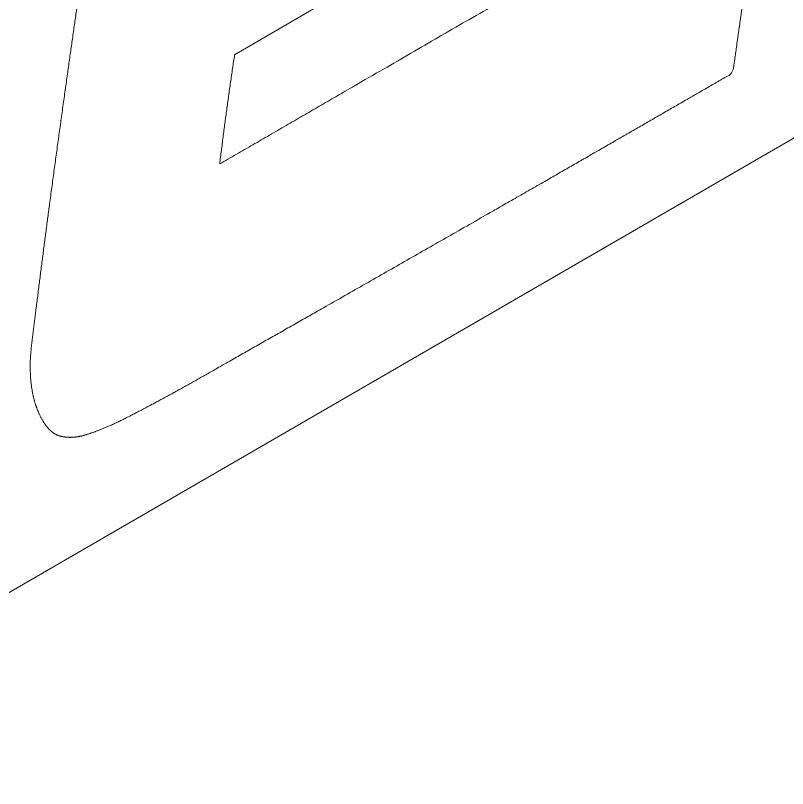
# Model space of a CAD drawing. Header units: millimetres. Extents: x 8533 to 164433, y 5768 to 115327.
# Drawn here: x 72115.1 to 72171.5, y 110538.5 to 110595 of the extents above; entities that cross this region are included whole.
import ezdxf

# ---------------------------------------------------------------- set-up
doc = ezdxf.new("R2010")
doc.units = ezdxf.units.MM
doc.header["$LTSCALE"] = 250
doc.layers.add('Smoke', color=5, linetype='Continuous')

msp = doc.modelspace()

# ---------------------------------------------------------------- linework, layer by layer
at = {"layer": 'Smoke', "color": 7, "linetype": 'Continuous', "lineweight": 20}
for p, q in [((72304.312, 110662.695, -0.362), (72035.518, 110507.02, -0.362)), ((72131.109, 110592.138, -0.362), (72177.487, 110619.174, -0.362))]:
    msp.add_line(p, q, dxfattribs=at)
msp.add_rational_spline([(72130.366, 110629.153, -0.362), (72129.664, 110628.59, -0.362), (72129.002, 110627.9, -0.362), (72128.234, 110627.102, -0.362), (72127.511, 110626.224, -0.362), (72126.798, 110625.359, -0.362), (72126.14, 110624.429, -0.362), (72125.593, 110623.656, -0.362), (72125.145, 110622.818, -0.362), (72124.262, 110621.166, -0.362), (72123.68, 110619.462, -0.362), (72123.036, 110617.574, -0.362), (72122.666, 110615.732, -0.362), (72122.049, 110612.653, -0.362), (72121.607, 110609.633, -0.362), (72120.452, 110601.73, -0.362), (72119.334, 110593.841, -0.362), (72118.684, 110589.257, -0.362), (72118.057, 110584.682, -0.362), (72117.537, 110580.884, -0.362), (72117.05, 110577.099, -0.362), (72116.657, 110574.042, -0.362), (72116.28, 110570.991, -0.362), (72116.171, 110570.11, -0.362), (72116.173, 110569.284, -0.362), (72116.176, 110568.305, -0.362), (72116.343, 110567.439, -0.362), (72116.508, 110566.581, -0.362), (72116.833, 110565.869, -0.362), (72117.13, 110565.22, -0.362), (72117.573, 110564.743, -0.362), (72117.945, 110564.343, -0.362), (72118.485, 110564.23, -0.362), (72119.343, 110564.05, -0.362), (72120.364, 110564.391, -0.362), (72121.757, 110564.856, -0.362), (72123.18, 110565.586, -0.362), (72125.823, 110566.941, -0.362), (72128.471, 110568.445, -0.362), (72136.487, 110572.996, -0.362), (72148.918, 110580.095, -0.362), (72153.335, 110582.627, -0.362), (72157.052, 110584.759, -0.362), (72164.126, 110588.844, -0.362), (72167.483, 110590.783, -0.362), (72167.536, 110590.814, -0.362), (72167.536, 110590.874, -0.362), (72167.536, 110590.934, -0.362), (72167.545, 110590.997, -0.362), (72167.695, 110592.068, -0.362), (72168.012, 110594.341, -0.362), (72168.383, 110596.958, -0.362), (72168.584, 110598.372, -0.362), (72168.789, 110599.807, -0.362), (72168.986, 110601.238, -0.362), (72169.16, 110602.503, -0.362), (72169.324, 110603.764, -0.362), (72169.464, 110604.833, -0.362), (72169.599, 110605.901, -0.362), (72169.632, 110606.162, -0.362), (72169.632, 110606.407, -0.362), (72169.631, 110606.819, -0.362), (72169.268, 110606.645, -0.362), (72168.178, 110606.124, -0.362), (72167.084, 110605.528, -0.362), (72164.99, 110604.388, -0.362), (72162.896, 110603.179, -0.362), (72156.361, 110599.406, -0.362), (72139.923, 110589.886, -0.362), (72130.02, 110584.151, -0.362)], [1, 0.995384418386, 1, 0.998101934955, 1, 0.998079597737, 1, 0.994161095672, 1, 0.990887848845, 1, 0.995136076464, 1, 0.999343401863, 1, 0.999995631042, 1, 0.999995238313, 1, 0.999985613855, 1, 0.999994314824, 1, 0.997095819353, 1, 0.995464877183, 1, 0.995231324221, 1, 0.994409536173, 1, 0.9835715171, 1, 0.980519068445, 1, 0.997004004151, 1, 0.999706980886, 1, 0.999998971823, 0.999999429688, 1, 0.999998415801, 0.999999997952, 1, 0.706625728702, 1, 0.99631430666, 1, 0.999999988448, 0.999999341048, 0.99999974795, 1, 0.999994699246, 1, 0.999988908012, 1, 0.999997081476, 1, 0.996997512991, 1, 0.737871897598, 1, 0.999572485636, 1, 0.99989531503, 1, 0.999999676792, 1, 1], degree=2, knots=[0, 0, 0, 0.009012, 0.009012, 0.019483, 0.019483, 0.029809, 0.029809, 0.038357, 0.038357, 0.055161, 0.055161, 0.073855, 0.073855, 0.105221, 0.105221, 0.187339, 0.187339, 0.235056, 0.235056, 0.274665, 0.274665, 0.306664, 0.306664, 0.315879, 0.315879, 0.326775, 0.326775, 0.33758, 0.33758, 0.347436, 0.347436, 0.355623, 0.355623, 0.368576, 0.368576, 0.38655, 0.38655, 0.420032, 0.420032, 0.521428, 0.577293, 0.577293, 0.624321, 0.666777, 0.666777, 0.667256, 0.667256, 0.667917, 0.667917, 0.679069, 0.691596, 0.706315, 0.706315, 0.72124, 0.72124, 0.734429, 0.734429, 0.745611, 0.745611, 0.748338, 0.748338, 0.751737, 0.751737, 0.765578, 0.765578, 0.79207, 0.79207, 0.874736, 1, 1, 1], dxfattribs=at)
msp.add_rational_spline([(72130.02, 110584.151, -0.362), (72130.507, 110588.122, -0.362), (72131.109, 110592.138, -0.362)], [1, 0.999978033215, 1], degree=2, dxfattribs=at)

doc.saveas('drawing.dxf')
